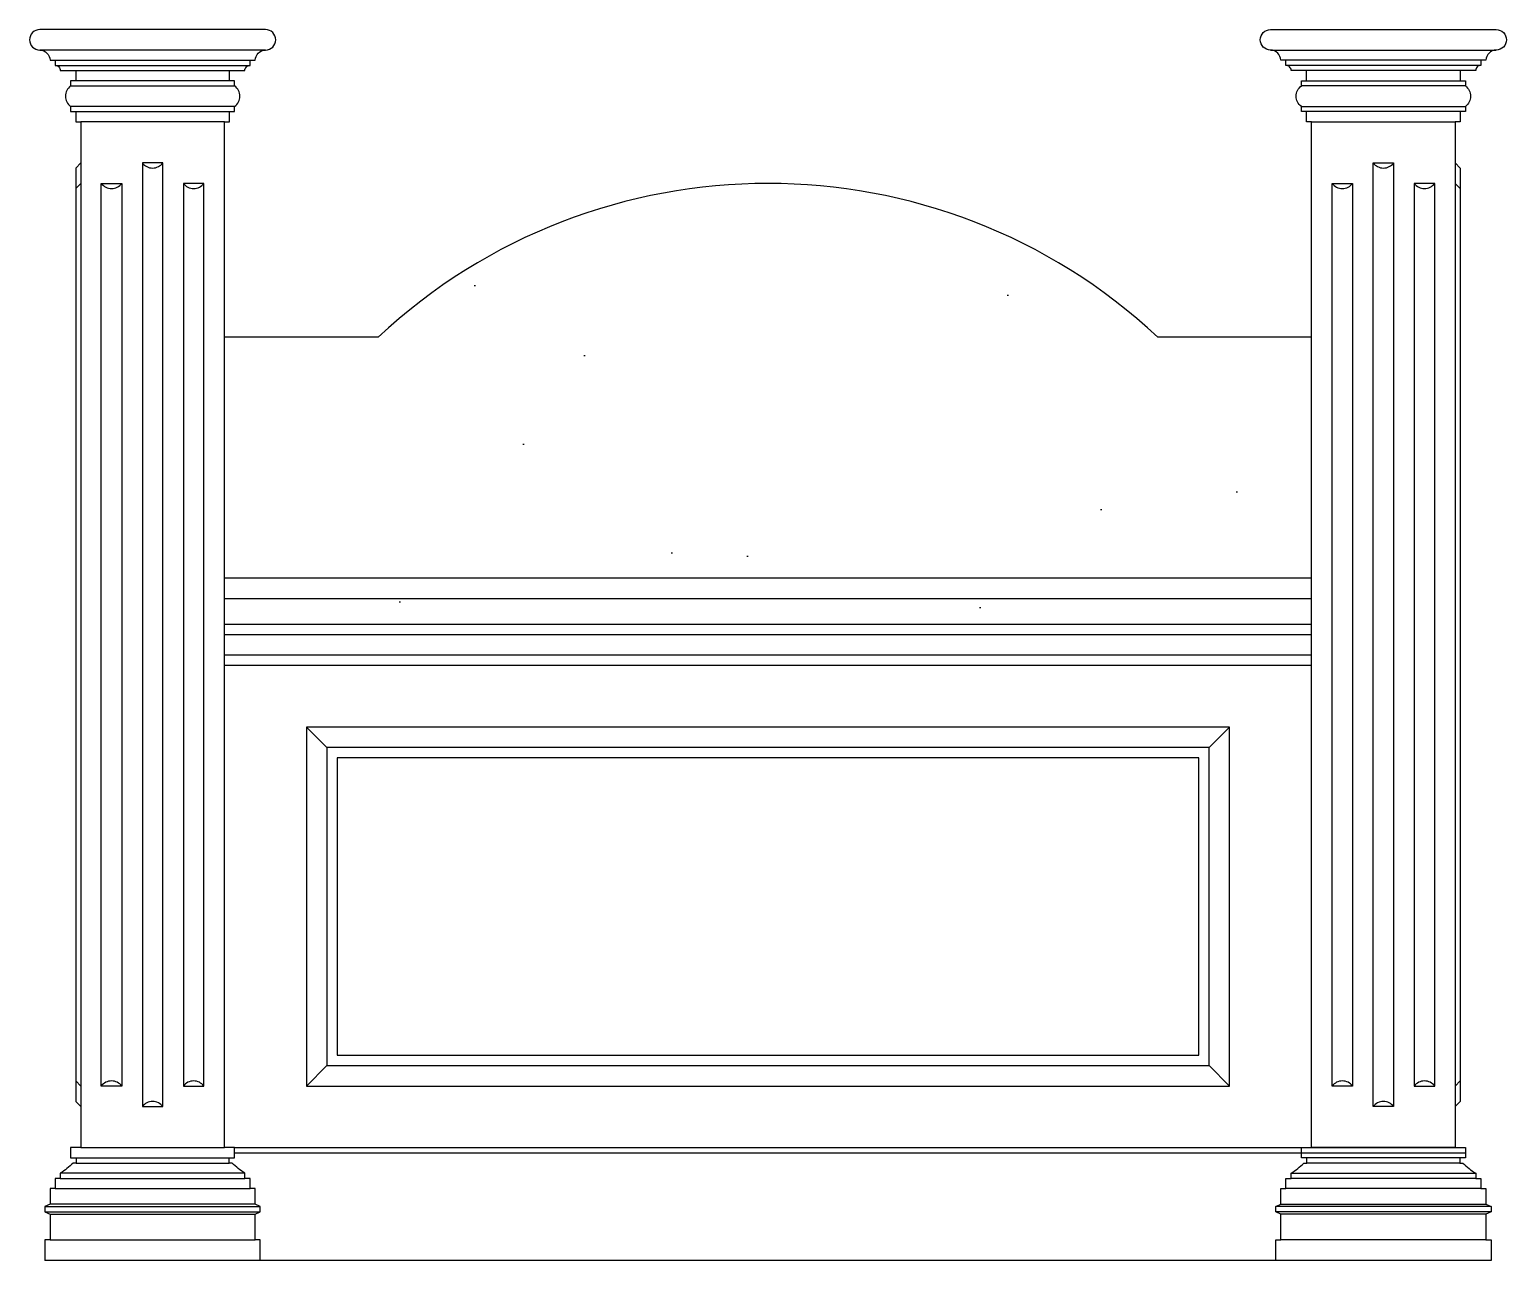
# Model space of a CAD drawing. Header units: metres. Extents: x 2008 to 3448, y 328 to 1528.
import ezdxf

# ---------------------------------------------------------------- set-up
doc = ezdxf.new("R2010")
doc.units = ezdxf.units.M
for name, color, linetype in [('2', 2, 'Continuous'), ('3', 3, 'Continuous'), ('4', 4, 'Continuous'), ('7', 7, 'Continuous'), ('BH', 3, 'Continuous')]:
    doc.layers.add(name, color=color, linetype=linetype)

msp = doc.modelspace()

# ---------------------------------------------------------------- hatches: boundary and pattern name
at = {"layer": 'BH'}
h = msp.add_hatch(dxfattribs=at)
h.set_pattern_fill('AR-SAND', scale=10)
h.paths.add_polyline_path([(3257.74, 992.92), (3257.74, 1227.92), (3107.74, 1227.92, 0.39), (2347.74, 1227.92), (2197.74, 1227.92), (2197.74, 992.92)])
h = msp.add_hatch(dxfattribs=at)
h.set_pattern_fill('AR-RROOF', scale=150)
h.paths.add_polyline_path([(3257.74, 972.92), (3257.74, 992.92), (2197.74, 992.92), (2197.74, 972.92)])
h = msp.add_hatch(dxfattribs=at)
h.set_pattern_fill('AR-SAND', scale=10)
h.paths.add_polyline_path([(3257.74, 947.92), (3257.74, 972.92), (2197.74, 972.92), (2197.74, 947.92)])

# ---------------------------------------------------------------- linework, layer by layer
at = {"layer": '2'}
msp.add_line((3432.74, 327.92), (2022.74, 327.92), dxfattribs=at)
at = {"layer": '3'}
for p, q in [((2032.74, 1492.92), (2222.74, 1492.92)), ((3422.74, 1492.92), (3232.74, 1492.92)), ((2047.74, 1472.92), (2207.74, 1472.92)), ((3407.74, 1472.92), (3247.74, 1472.92)), ((2207.74, 1452.92), (2047.74, 1452.92)), ((2052.74, 1447.92), (2202.74, 1447.92)), ((3247.74, 1452.92), (3407.74, 1452.92)), ((3402.74, 1447.92), (3252.74, 1447.92)), ((3397.74, 1377.92), (3402.74, 1372.92)), ((3257.74, 937.92), (2197.74, 937.92)), ((3257.74, 917.92), (2197.74, 917.92)), ((2297.74, 827.92), (2277.74, 847.92)), ((3157.74, 827.92), (3177.74, 847.92)), ((2297.74, 517.92), (2277.74, 497.92)), ((3157.74, 517.92), (3177.74, 497.92)), ((2207.74, 432.92), (3407.74, 432.92)), ((2053.09, 427.92), (2202.39, 427.92)), ((2053.09, 422.92), (2202.39, 422.92)), ((3402.39, 427.92), (3253.09, 427.92)), ((3402.39, 422.92), (3253.09, 422.92)), ((2217.74, 412.92), (2037.74, 412.92)), ((2037.74, 407.92), (2217.74, 407.92)), ((3237.74, 412.92), (3417.74, 412.92)), ((3417.74, 407.92), (3237.74, 407.92)), ((2022.74, 380.42), (2232.74, 380.42)), ((2022.74, 375.42), (2232.74, 375.42)), ((2227.74, 382.92), (2027.74, 382.92)), ((3432.74, 380.42), (3222.74, 380.42)), ((3432.74, 375.42), (3222.74, 375.42)), ((3227.74, 382.92), (3427.74, 382.92)), ((2027.74, 372.92), (2227.74, 372.92)), ((3427.74, 372.92), (3227.74, 372.92)), ((2027.74, 347.92), (2227.74, 347.92)), ((3427.74, 347.92), (3227.74, 347.92))]:
    msp.add_line(p, q, dxfattribs=at)
for points in [[(2137.74, 477.92), (2137.74, 1397.92), (2117.74, 1397.92), (2117.74, 477.92)], [(3317.74, 477.92), (3317.74, 1397.92), (3337.74, 1397.92), (3337.74, 477.92)], [(2097.74, 497.92), (2077.74, 497.92), (2077.74, 1377.92), (2097.74, 1377.92)], [(2157.74, 497.92), (2177.74, 497.92), (2177.74, 1377.92), (2157.74, 1377.92)], [(3297.74, 497.92), (3277.74, 497.92), (3277.74, 1377.92), (3297.74, 1377.92)], [(3357.74, 497.92), (3377.74, 497.92), (3377.74, 1377.92), (3357.74, 1377.92)], [(3157.74, 517.92), (3157.74, 827.92), (2297.74, 827.92), (2297.74, 517.92)]]:
    msp.add_lwpolyline(points, close=True, dxfattribs=at)
for centre, start, end in [((2127.74, 1405.42), 216.87, 323.13), ((3327.74, 1405.42), 216.87, 323.13), ((2087.74, 1385.42), 216.87, 323.13), ((2167.74, 1385.42), 216.87, 323.13), ((3287.74, 1385.42), 216.87, 323.13), ((3367.74, 1385.42), 216.87, 323.13), ((2087.74, 490.42), 36.87, 143.13), ((2167.74, 490.42), 36.87, 143.13), ((3287.74, 490.42), 36.87, 143.13), ((3367.74, 490.42), 36.87, 143.13), ((2127.74, 470.42), 36.87, 143.13), ((3327.74, 470.42), 36.87, 143.13)]:
    msp.add_arc(centre, 12.5, start, end, dxfattribs=at)
at = {"layer": '4'}
for p, q in [((2237.74, 1507.92), (2017.74, 1507.92)), ((3217.74, 1507.92), (3437.74, 1507.92)), ((2197.74, 1437.92), (2057.74, 1437.92)), ((3257.74, 1437.92), (3397.74, 1437.92)), ((2347.74, 1227.92), (2197.74, 1227.92)), ((3257.74, 1227.92), (3107.74, 1227.92)), ((3257.74, 947.92), (2197.74, 947.92)), ((3257.74, 947.92), (2197.74, 947.92)), ((2207.74, 437.92), (3407.74, 437.92)), ((2027.74, 382.92), (2022.74, 380.42)), ((3427.74, 382.92), (3432.74, 380.42))]:
    msp.add_line(p, q, dxfattribs=at)
for points in [[(2232.74, 327.92), (2232.74, 347.92), (2227.74, 347.92), (2227.74, 372.92), (2232.74, 375.42), (2232.74, 380.42), (2227.74, 382.92), (2227.74, 397.92), (2222.74, 397.92), (2222.74, 407.92), (2217.74, 407.92), (2217.74, 412.92, -0.05), (2205.24, 422.92), (2202.39, 422.92), (2202.39, 427.92), (2207.74, 427.92), (2207.74, 437.92), (2197.74, 437.92), (2197.74, 1437.92), (2202.74, 1437.92), (2202.74, 1447.92), (2207.74, 1447.92), (2207.74, 1452.92, 0.5), (2207.74, 1472.92), (2207.74, 1477.92), (2202.74, 1477.92), (2202.74, 1487.92), (2217.74, 1487.92, -0.43), (2222.74, 1492.92), (2222.74, 1497.92), (2227.74, 1497.92, -0.4), (2237.74, 1507.92, 1), (2237.74, 1527.92), (2017.74, 1527.92, 1), (2017.74, 1507.92, -0.4), (2027.74, 1497.92), (2032.74, 1497.92), (2032.74, 1492.92, -0.43), (2037.74, 1487.92), (2052.74, 1487.92), (2052.74, 1477.92), (2047.74, 1477.92), (2047.74, 1472.92, 0.5), (2047.74, 1452.92), (2047.74, 1447.92), (2052.74, 1447.92), (2052.74, 1437.92), (2057.74, 1437.92), (2057.74, 437.92), (2047.74, 437.92), (2047.74, 427.92), (2053.09, 427.92), (2053.09, 422.92), (2050.24, 422.92, -0.05), (2037.74, 412.92), (2037.74, 407.92), (2032.74, 407.92), (2032.74, 397.92), (2027.74, 397.92), (2027.74, 382.92), (2022.74, 380.42), (2022.74, 375.42), (2027.74, 372.92), (2027.74, 347.92), (2022.74, 347.92), (2022.74, 327.92)], [(3222.74, 327.92), (3222.74, 347.92), (3227.74, 347.92), (3227.74, 372.92), (3222.74, 375.42), (3222.74, 380.42), (3227.74, 382.92), (3227.74, 397.92), (3232.74, 397.92), (3232.74, 407.92), (3237.74, 407.92), (3237.74, 412.92, 0.05), (3250.24, 422.92), (3253.09, 422.92), (3253.09, 427.92), (3247.74, 427.92), (3247.74, 437.92), (3257.74, 437.92), (3257.74, 1437.92), (3252.74, 1437.92), (3252.74, 1447.92), (3247.74, 1447.92), (3247.74, 1452.92, -0.5), (3247.74, 1472.92), (3247.74, 1477.92), (3252.74, 1477.92), (3252.74, 1487.92), (3237.74, 1487.92, 0.43), (3232.74, 1492.92), (3232.74, 1497.92), (3227.74, 1497.92, 0.4), (3217.74, 1507.92, -1), (3217.74, 1527.92), (3437.74, 1527.92, -1), (3437.74, 1507.92, 0.4), (3427.74, 1497.92), (3422.74, 1497.92), (3422.74, 1492.92, 0.43), (3417.74, 1487.92), (3402.74, 1487.92), (3402.74, 1477.92), (3407.74, 1477.92), (3407.74, 1472.92, -0.5), (3407.74, 1452.92), (3407.74, 1447.92), (3402.74, 1447.92), (3402.74, 1437.92), (3397.74, 1437.92), (3397.74, 437.92), (3407.74, 437.92), (3407.74, 427.92), (3402.39, 427.92), (3402.39, 422.92), (3405.24, 422.92, 0.05), (3417.74, 412.92), (3417.74, 407.92), (3422.74, 407.92), (3422.74, 397.92), (3427.74, 397.92), (3427.74, 382.92), (3432.74, 380.42), (3432.74, 375.42), (3427.74, 372.92), (3427.74, 347.92), (3432.74, 347.92), (3432.74, 327.92)]]:
    msp.add_lwpolyline(points, format="xyb", dxfattribs=at)
msp.add_lwpolyline([(3177.74, 497.92), (3177.74, 847.92), (2277.74, 847.92), (2277.74, 497.92)], close=True, dxfattribs=at)
msp.add_arc((2727.74, 821.59), 556.33, 46.92, 133.08, dxfattribs=at)
at = {"layer": '7'}
for p, q in [((2027.74, 1497.92), (2222.74, 1497.92)), ((3427.74, 1497.92), (3232.74, 1497.92)), ((2052.74, 1487.92), (2202.74, 1487.92)), ((3402.74, 1487.92), (3252.74, 1487.92)), ((2202.74, 1477.92), (2052.74, 1477.92)), ((3252.74, 1477.92), (3402.74, 1477.92)), ((2057.74, 1377.92), (2052.74, 1372.92)), ((3257.74, 992.92), (2197.74, 992.92)), ((3257.74, 972.92), (2197.74, 972.92)), ((3257.74, 907.92), (2197.74, 907.92)), ((2057.74, 497.92), (2052.74, 502.92)), ((3397.74, 497.92), (3402.74, 502.92)), ((2057.74, 477.92), (2052.74, 482.92)), ((3397.74, 477.92), (3402.74, 482.92)), ((2057.74, 437.92), (2197.74, 437.92)), ((3397.74, 437.92), (3257.74, 437.92)), ((2032.74, 397.92), (2222.74, 397.92)), ((3422.74, 397.92), (3232.74, 397.92))]:
    msp.add_line(p, q, dxfattribs=at)
for points in [[(2057.74, 1397.92), (2052.74, 1392.92), (2052.74, 482.92)], [(3397.74, 1397.92), (3402.74, 1392.92), (3402.74, 482.92)]]:
    msp.add_lwpolyline(points, dxfattribs=at)
msp.add_lwpolyline([(3147.74, 527.92), (3147.74, 817.92), (2307.74, 817.92), (2307.74, 527.92)], close=True, dxfattribs=at)

doc.saveas('drawing.dxf')
